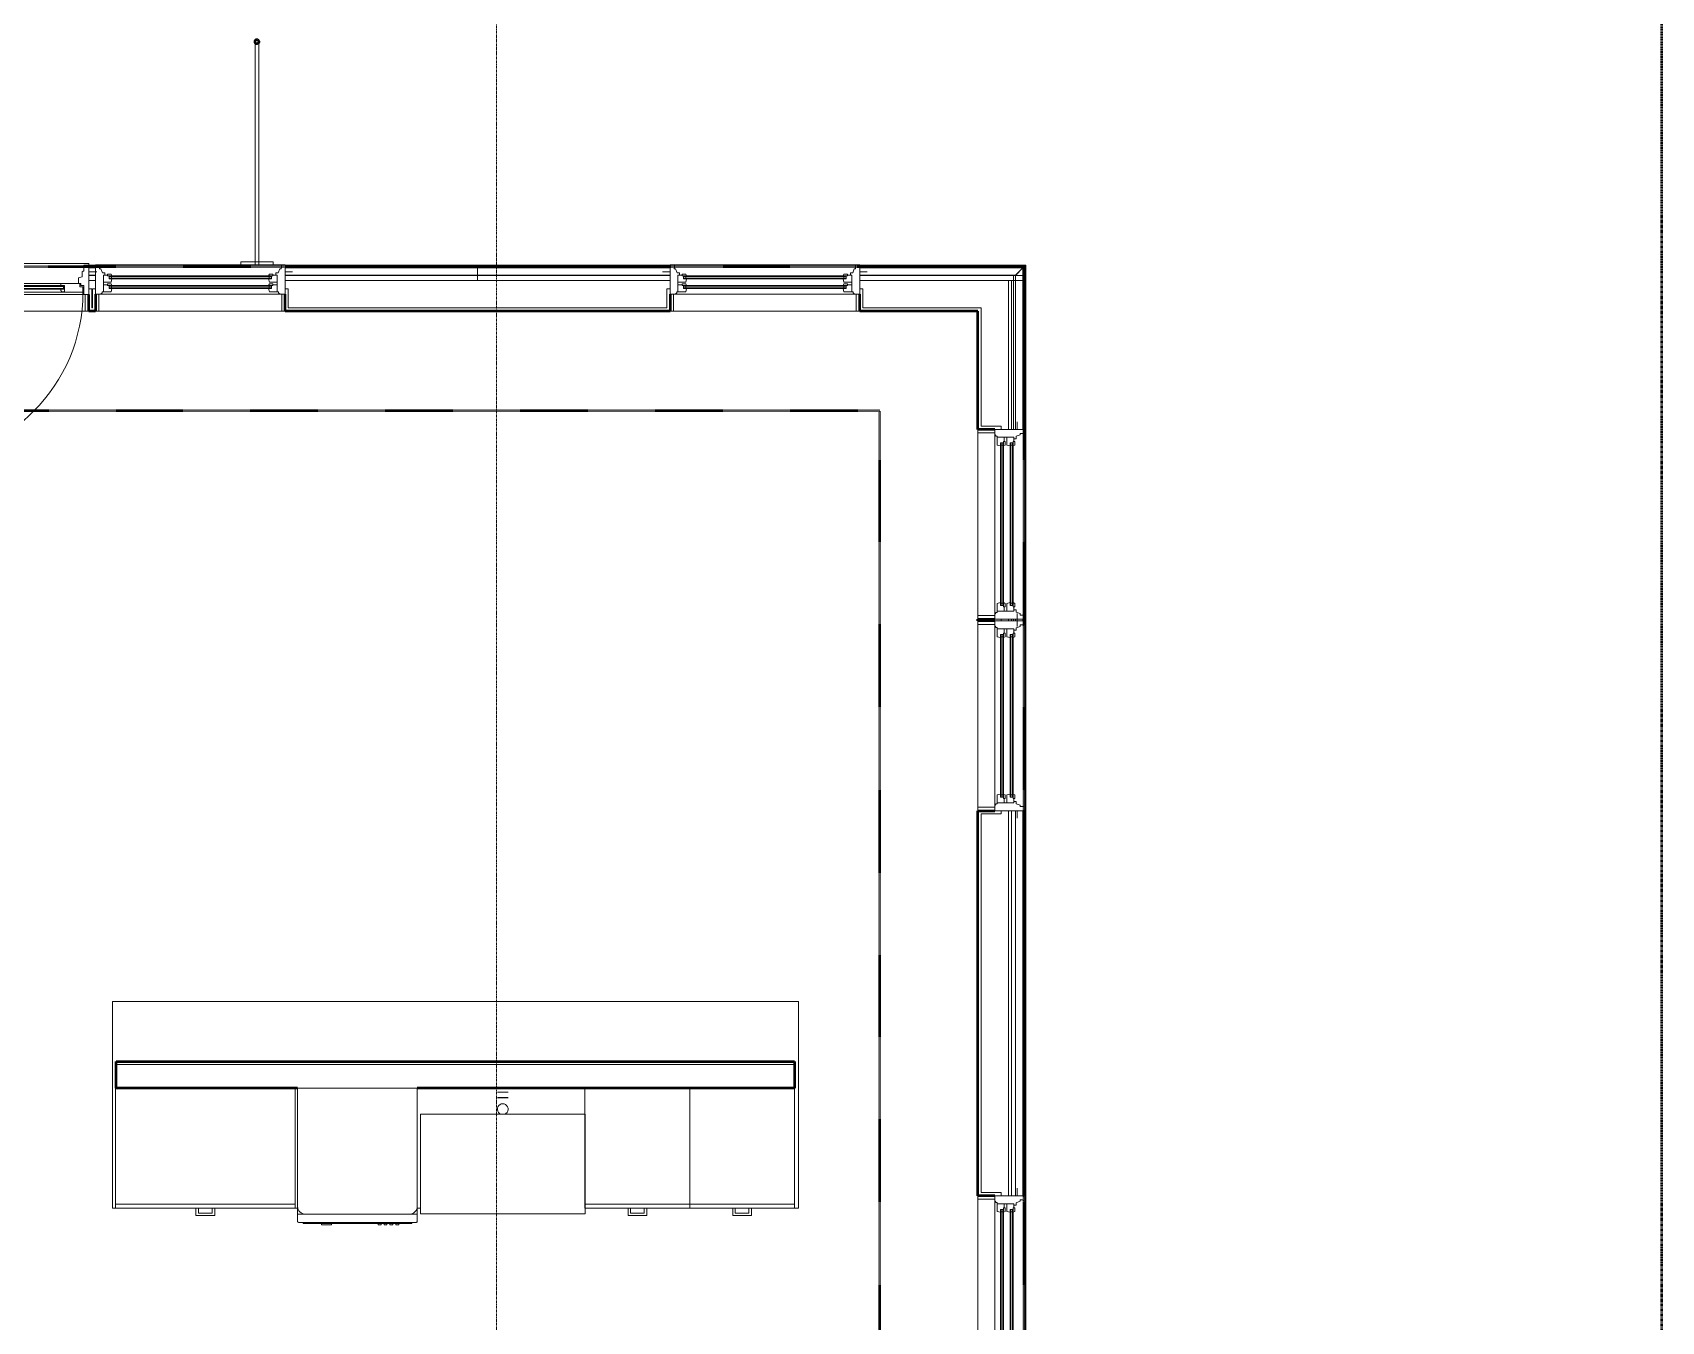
# Model space of a CAD drawing. Header units: inches. Extents: x -4218 to -1830, y 9767 to 12426.
# Drawn here: x -2266.3 to -1939.8, y 11907.2 to 12165.5 of the extents above; entities that cross this region are included whole.
import ezdxf

# ---------------------------------------------------------------- set-up
doc = ezdxf.new("R2010")
doc.units = ezdxf.units.IN
doc.header["$MEASUREMENT"] = 0
for name, pattern in [('Dash 1_16_', [0.125, 0.0625, -0.0625]), ('Double Dash 3_8_', [1, 0.375, -0.125, 0.125, -0.125, 0.125, -0.125]), ('Grid Line 1_2_', [0.875, 0.5, -0.125, 0.125, -0.125])]:
    doc.linetypes.add(name, pattern=pattern)
for name, color, linetype, lineweight in [('0-1', 7, 'Continuous', 5), ('0-2', 10, 'Continuous', 9), ('A-DOOR-5', 31, 'Continuous', 9), ('A-DOOR-6', 31, 'Continuous', 20), ('A-DOOR-FRAM', 31, 'Continuous', 9), ('A-DOOR-FRAM-4', 31, 'Continuous', 20), ('A-DOOR-GLAZ', 31, 'Continuous', 9), ('A-GLAZ-1', 151, 'Continuous', 9), ('A-GLAZ-2', 151, 'Continuous', 20), ('A-WALL', 113, 'Continuous', 13), ('A-WALL-1', 7, 'Continuous', 50), ('A-WALL-2', 250, 'Continuous', 13), ('A-WALL-4', 252, 'Continuous', 9), ('A-WALL-7', 113, 'Continuous', 9), ('A-WALL-8', 113, 'Continuous', 50), ('C-PROP-LINE', 91, 'Double Dash 3_8_', 50), ('C-PROP-LINE-1', 91, 'Dash 1_16_', 50), ('P-SANR-FIXT-1', 10, 'Continuous', 9), ('P-SANR-FIXT-2', 252, 'Continuous', 9), ('Q-CASE-2', 10, 'Continuous', 9), ('Q-SPCQ-1', 10, 'Continuous', 9), ('S-GRID-1', 1, 'Grid Line 1_2_', 9)]:
    doc.layers.add(name, color=color, linetype=linetype, lineweight=lineweight)

# ---------------------------------------------------------------- blocks, each defined once
blk = doc.blocks.new('Dishwasher_15404 - 34_ counter-547918-BACKGROUND - RCP - 2ND FLOOR')
at = {"layer": 'Q-SPCQ-1'}
for p, q in [((0, 24), (23.68, 24)), ((0, 0), (0, 24)), ((23.68, 24), (25.25, 24)), ((25.25, 24), (26.68, 24)), ((25.25, 24), (25.25, 22.43)), ((26.87, 23.8), (26.87, 0.2)), ((26.87, 22.91), (27.12, 22.91)), ((27.12, 21.39), (27.12, 22.91)), ((25.25, 22.43), (25.25, 1.57)), ((27.12, 20.19), (27.12, 21.39)), ((27.12, 20.28), (27.37, 20.28)), ((27.12, 3.81), (27.12, 20.19)), ((27.12, 19.69), (27.37, 19.69)), ((27.37, 19.69), (27.37, 20.28)), ((27.12, 19.1), (27.37, 19.1)), ((27.12, 18.51), (27.37, 18.51)), ((27.12, 17.92), (27.37, 17.92)), ((27.12, 17.33), (27.37, 17.33)), ((27.12, 16.74), (27.37, 16.74)), ((27.37, 17.33), (27.37, 17.92)), ((27.37, 16.15), (27.37, 16.74)), ((27.37, 18.51), (27.37, 19.1)), ((27.12, 16.15), (27.37, 16.15)), ((27.37, 6.79), (27.12, 6.79)), ((27.37, 5.81), (27.37, 6.79)), ((27.12, 4.82), (27.37, 4.82)), ((27.12, 2.61), (27.12, 3.81)), ((27.37, 4.82), (27.37, 5.81)), ((23.68, 0), (0, 0)), ((25.25, 1.57), (25.25, 0)), ((26.87, 1.09), (27.12, 1.09)), ((27.12, 1.09), (27.12, 2.61)), ((25.25, 0), (23.68, 0)), ((26.68, 0), (25.25, 0))]:
    blk.add_line(p, q, dxfattribs=at)
for centre, radius, start, end in [((23.68, 22.43), 1.57, 360, 90), ((23.68, 22.43), 1.57, 32.077, 42.3359), ((23.68, 22.43), 1.57, 17.8182, 27.5266), ((26.68, 23.8), 0.197, 360, 90), ((23.68, 22.43), 1.57, 360, 13.6425), ((23.68, 1.57), 1.57, 270, 360), ((23.68, 1.57), 1.57, 317.6641, 327.923), ((23.68, 1.57), 1.57, 332.4734, 342.1818), ((23.68, 1.57), 1.57, 346.3575, 360), ((26.68, 0.2), 0.197, 270, 360), ((26.68, 0.2), 0.197, 270, 345)]:
    blk.add_arc(centre, radius, start, end, dxfattribs=at)
blk = doc.blocks.new('Base Cabinet 3 Drawer 230 - Base Cabinet 3 Drawer 230 21_-2578998-BACKGROUND - RCP - 2ND FLOOR')
at = {"layer": 'Q-CASE-2'}
for p, q in [((-9.76, 24), (11.24, 24)), ((-9.76, 23.25), (-9.76, 24)), ((11.24, 23.25), (-9.76, 23.25)), ((-9.76, 23.25), (-9.76, 0)), ((-1.14, 24), (-1.14, 25.5)), ((-1.14, 25.5), (2.61, 25.5)), ((-1.14, 24), (-0.64, 24)), ((2.11, 25), (-0.64, 25)), ((-0.64, 24), (-0.64, 25)), ((2.11, 24), (2.11, 25)), ((2.61, 24), (2.11, 24)), ((2.61, 25.5), (2.61, 24)), ((11.24, 24), (11.24, 23.25)), ((11.24, 0), (11.24, 23.25)), ((-9.76, 0), (11.24, 0))]:
    blk.add_line(p, q, dxfattribs=at)
blk = doc.blocks.new('Base Cabinet 3 Drawer 230 - Base Cabinet 3 Drawer 230 36_-2567960-BACKGROUND - RCP - 2ND FLOOR')
at = {"layer": 'Q-CASE-2'}
for p, q in [((-17.26, 24), (18.74, 24)), ((-17.26, 23.25), (-17.26, 24)), ((18.74, 23.25), (-17.26, 23.25)), ((-17.26, 23.25), (-17.26, 0)), ((-1.14, 24), (-1.14, 25.5)), ((-1.14, 25.5), (2.61, 25.5)), ((-1.14, 24), (-0.64, 24)), ((2.11, 25), (-0.64, 25)), ((-0.64, 24), (-0.64, 25)), ((2.11, 24), (2.11, 25)), ((2.61, 24), (2.11, 24)), ((2.61, 25.5), (2.61, 24)), ((18.74, 24), (18.74, 23.25)), ((18.74, 0), (18.74, 23.25)), ((-17.26, 0), (18.74, 0))]:
    blk.add_line(p, q, dxfattribs=at)
blk = doc.blocks.new('kitchen_faucet_14143 - kitchen_faucet_14143-V42-BACKGROUND - RCP - 2ND FLOOR')
at = {"layer": 'P-SANR-FIXT-2'}
for p, q in [((2.26, -1.05), (2.26, 1.08)), ((2.34, 1.08), (2.34, -1.08)), ((3.44, 0.94), (3.44, 1.08)), ((3.44, -1.08), (3.44, 0.94)), ((2.26, -1.08), (2.26, -1.05))]:
    blk.add_line(p, q, dxfattribs=at)
at = {"layer": 'P-SANR-FIXT-2', "flags": 128}
blk.add_lwpolyline([(-1, 0.62), (-0.96, 0.61), (-0.92, 0.6)], dxfattribs=at)
at = {"layer": 'P-SANR-FIXT-2'}
for start, end in [(30, 159.9003), (0, 30), (330, 0), (200.0997, 330)]:
    blk.add_arc((0, 0), 1.08, start, end, dxfattribs=at)
blk = doc.blocks.new('Stainless Steel Farmhous Kitchen Sink - Stainless Steel Farmhous Kitchen Sink-2552578-BACKGROUND - RCP - 2ND FLOOR')
at = {"layer": 'P-SANR-FIXT-1'}
for p, q in [((-33, 22.2), (0, 22.2)), ((-33, 2.25), (-33, 22.2)), ((0, 22.2), (0, 2.25)), ((0, 2.25), (-33, 2.25))]:
    blk.add_line(p, q, dxfattribs=at)
blk = doc.blocks.new('CTR - 1st Phase - Unit Layouts_rvt-1-BACKGROUND - RCP - 2ND FLOOR')
at = {"layer": 'A-WALL-1'}
for p, q in [((-2249.58, 11953.95), (-2249.58, 11959.33)), ((-2249.58, 11959.33), (-2113.58, 11959.33)), ((-2113.58, 11959.33), (-2113.58, 11953.95)), ((-2213.21, 11953.95), (-2249.58, 11953.95)), ((-2113.58, 11953.95), (-2189.21, 11953.95))]:
    blk.add_line(p, q, dxfattribs=at)
at = {"layer": 'A-WALL-2'}
blk.add_line((-2249.58, 11958.7), (-2113.58, 11958.7), dxfattribs=at)
at = {"layer": 'A-WALL-4'}
for p, q in [((-2249.58, 11959.33), (-2249.58, 11953.95)), ((-2249.58, 11959.33), (-2113.58, 11959.33)), ((-2113.58, 11959.33), (-2113.58, 11953.95)), ((-2213.21, 11953.95), (-2249.58, 11953.95)), ((-2113.58, 11953.95), (-2189.21, 11953.95))]:
    blk.add_line(p, q, dxfattribs=at)
at = {"layer": 'A-WALL-7'}
for p, q in [((-2112.8, 11971.33), (-2250.33, 11971.33)), ((-2250.33, 11971.33), (-2250.33, 11929.95)), ((-2250.33, 11929.95), (-2250.33, 11971.33)), ((-2250.33, 11971.33), (-2112.8, 11971.33)), ((-2112.8, 11929.95), (-2112.8, 11971.33)), ((-2112.8, 11971.33), (-2112.8, 11929.95)), ((-2250.33, 11929.95), (-2233.58, 11929.95)), ((-2233.58, 11929.95), (-2250.33, 11929.95)), ((-2233.58, 11929.95), (-2233.08, 11929.95)), ((-2233.08, 11929.95), (-2230.33, 11929.95)), ((-2230.33, 11929.95), (-2233.08, 11929.95)), ((-2230.33, 11929.95), (-2229.83, 11929.95)), ((-2229.83, 11929.95), (-2213.21, 11929.95)), ((-2213.21, 11929.95), (-2229.83, 11929.95)), ((-2189.21, 11929.95), (-2188.58, 11929.95)), ((-2188.58, 11929.95), (-2189.21, 11929.95)), ((-2155.58, 11929.95), (-2146.96, 11929.95)), ((-2146.96, 11929.95), (-2155.58, 11929.95)), ((-2146.96, 11929.95), (-2146.46, 11929.95)), ((-2146.46, 11929.95), (-2143.71, 11929.95)), ((-2143.71, 11929.95), (-2146.46, 11929.95)), ((-2143.71, 11929.95), (-2143.21, 11929.95)), ((-2143.21, 11929.95), (-2125.96, 11929.95)), ((-2125.96, 11929.95), (-2143.21, 11929.95)), ((-2125.96, 11929.95), (-2125.46, 11929.95)), ((-2125.46, 11929.95), (-2122.71, 11929.95)), ((-2122.71, 11929.95), (-2125.46, 11929.95)), ((-2122.71, 11929.95), (-2122.21, 11929.95)), ((-2122.21, 11929.95), (-2112.8, 11929.95)), ((-2112.8, 11929.95), (-2122.21, 11929.95))]:
    blk.add_line(p, q, dxfattribs=at)
at = {"layer": '0-2'}
for name, p, rotation in [('Base Cabinet 3 Drawer 230 - Base Cabinet 3 Drawer 230 36_-2567960-BACKGROUND - RCP - 2ND FLOOR', (-2230.97, 11953.95), 180), ('Dishwasher_15404 - 34_ counter-547918-BACKGROUND - RCP - 2ND FLOOR', (-2213.21, 11953.95), 269.9999999998328), ('kitchen_faucet_14143 - kitchen_faucet_14143-V42-BACKGROUND - RCP - 2ND FLOOR', (-2172.08, 11949.76), 89.99999999997046), ('Base Cabinet 3 Drawer 230 - Base Cabinet 3 Drawer 230 21_-2578998-BACKGROUND - RCP - 2ND FLOOR', (-2144.35, 11953.95), 180), ('Base Cabinet 3 Drawer 230 - Base Cabinet 3 Drawer 230 21_-2578998-BACKGROUND - RCP - 2ND FLOOR', (-2123.35, 11953.95), 180), ('Stainless Steel Farmhous Kitchen Sink - Stainless Steel Farmhous Kitchen Sink-2552578-BACKGROUND - RCP - 2ND FLOOR', (-2188.58, 11951), 180)]:
    blk.add_blockref(name, p, dxfattribs=dict(at, rotation=rotation))
blk = doc.blocks.new('Basic Wall _ EXT - FIBER CEMENT - LARGE - ___-2505162-BACKGROUND - RCP - 2ND FLOOR')
at = {"layer": 'A-WALL-7'}
for p, q in [((-2253.74, 12118.91), (-2255.06, 12118.91)), ((-2253.74, 12118.91), (-2255.06, 12118.91)), ((-2255.06, 12118.88), (-2253.74, 12118.88)), ((-2253.74, 12118.88), (-2255.06, 12118.88)), ((-2255.06, 12116.84), (-2253.74, 12116.84)), ((-2253.74, 12116.84), (-2255.06, 12116.84)), ((-2253.74, 12116.87), (-2255.03, 12116.87)), ((-2253.74, 12116.87), (-2255.03, 12116.87)), ((-2138.54, 12118.91), (-2215.71, 12118.91)), ((-2138.54, 12118.91), (-2215.71, 12118.91)), ((-2215.71, 12118.88), (-2138.54, 12118.88)), ((-2138.54, 12118.88), (-2215.71, 12118.88)), ((-2138.54, 12116.87), (-2215.71, 12116.87)), ((-2138.54, 12116.87), (-2215.71, 12116.87)), ((-2215.71, 12116.84), (-2138.54, 12116.84)), ((-2177.12, 12116.84), (-2215.71, 12116.84)), ((-2138.54, 12116.84), (-2177.12, 12116.84)), ((-2067.22, 12118.91), (-2100.51, 12118.91)), ((-2067.22, 12118.91), (-2100.51, 12118.91)), ((-2100.51, 12118.88), (-2067.26, 12118.88)), ((-2067.26, 12118.88), (-2100.51, 12118.88)), ((-2069.27, 12116.87), (-2100.51, 12116.87)), ((-2069.27, 12116.87), (-2100.51, 12116.87)), ((-2100.51, 12116.84), (-2069.3, 12116.84)), ((-2069.67, 12116.84), (-2100.51, 12116.84)), ((-2069.3, 12116.84), (-2069.67, 12116.84)), ((-2069.3, 12116.84), (-2067.8, 12118.34)), ((-2067.8, 12118.34), (-2069.27, 12116.87)), ((-2067.8, 12118.34), (-2067.55, 12118.59)), ((-2067.55, 12118.59), (-2067.8, 12118.34)), ((-2067.55, 12118.59), (-2067.26, 12118.88)), ((-2067.26, 12118.88), (-2067.55, 12118.59))]:
    blk.add_line(p, q, dxfattribs=at)
blk = doc.blocks.new('Basic Wall _ EXT - FIBER CEMENT - LARGE - 1hr - ___-2505163-BACKGROUND - RCP - 2ND FLOOR')
at = {"layer": 'A-WALL-7'}
for p, q in [((-2067.8, 12118.34), (-2069.3, 12116.84)), ((-2069.3, 12116.84), (-2069.3, 12115.84)), ((-2069.3, 12115.84), (-2069.3, 12116.84)), ((-2069.27, 12116.87), (-2067.8, 12118.34)), ((-2069.27, 12115.86), (-2069.27, 12116.84)), ((-2069.27, 12115.86), (-2069.27, 12116.84)), ((-2067.8, 12118.34), (-2067.55, 12118.59)), ((-2067.55, 12118.59), (-2067.8, 12118.34)), ((-2067.55, 12118.59), (-2067.26, 12118.88)), ((-2067.26, 12118.88), (-2067.55, 12118.59)), ((-2067.26, 12118.88), (-2067.26, 11247.1)), ((-2067.26, 11247.1), (-2067.26, 12118.88)), ((-2067.22, 11247.07), (-2067.22, 12118.91)), ((-2067.22, 11247.07), (-2067.22, 12118.91)), ((-2069.3, 12115.84), (-2069.3, 12086)), ((-2069.3, 12086), (-2069.3, 12115.84)), ((-2069.27, 12086), (-2069.27, 12115.84)), ((-2069.27, 12086), (-2069.27, 12115.84)), ((-2069.3, 12047.98), (-2069.3, 12047.6)), ((-2069.3, 12047.6), (-2069.3, 12047.98)), ((-2069.27, 12047.6), (-2069.27, 12047.97)), ((-2069.27, 12047.6), (-2069.27, 12047.97)), ((-2069.3, 12009.58), (-2069.3, 11932.4)), ((-2069.3, 11932.4), (-2069.3, 12009.58)), ((-2069.27, 11932.4), (-2069.27, 12009.58)), ((-2069.27, 11932.4), (-2069.27, 12009.58))]:
    blk.add_line(p, q, dxfattribs=at)
blk = doc.blocks.new('Door-Inswing-Andersen-400_Series-Single - 3_ 0-1_8_ x custom height - 2ND FLOOR-2895725-BACKGROUND - RCP - 2ND FLOOR')
at = {"layer": 'A-DOOR-5'}
blk.add_line((16.87, 0.66), (16.87, 34.41), dxfattribs=at)
blk.add_arc((16.87, 0.66), 33.75, 90, 180, dxfattribs=at)
at = {"layer": 'A-DOOR-6'}
for p, q in [((-16.87, -0.41), (-16.87, 0.66)), ((-16.87, 0.66), (-12.44, 0.66)), ((-13.19, 0.66), (-13.19, -0.66)), ((-13.19, 0.66), (-13.19, 0.59)), ((-13.19, 0.59), (-12.67, 0.59)), ((-12.44, 0.09), (-13.19, 0.09)), ((-12.67, 0.59), (-12.47, 0.34)), ((-12.47, 0.34), (-12.44, 0.16)), ((12.44, 0.66), (-12.44, 0.66)), ((-12.44, 0.16), (-12.44, 0.09)), ((16.87, 0.66), (12.44, 0.66)), ((12.47, 0.34), (12.44, 0.16)), ((12.44, 0.16), (12.44, 0.09)), ((12.44, 0.09), (13.19, 0.09)), ((12.67, 0.59), (12.47, 0.34)), ((13.19, 0.59), (12.67, 0.59)), ((13.19, 0.66), (13.19, -0.66)), ((13.19, 0.66), (13.19, 0.59)), ((16.87, -0.41), (16.87, 0.66)), ((-16.26, -0.42), (-16.87, -0.41)), ((-16.26, -1.06), (-16.26, -0.42)), ((-16.26, -1.06), (-12.44, -1.06)), ((-13.19, -0.66), (-12.44, -0.66)), ((-12.44, -0.75), (-12.47, -1.06)), ((-12.44, -0.66), (-12.44, -0.75)), ((12.44, -1.06), (-12.44, -1.06)), ((12.44, -0.66), (12.44, -0.75)), ((13.19, -0.66), (12.44, -0.66)), ((12.44, -0.75), (12.47, -1.06)), ((16.26, -1.06), (12.44, -1.06)), ((16.26, -0.42), (16.87, -0.41)), ((16.26, -1.06), (16.26, -0.42))]:
    blk.add_line(p, q, dxfattribs=at)
at = {"layer": 'A-DOOR-FRAM'}
for p, q in [((-17.94, 4.44), (-17.31, 4.44)), ((-17.94, 1.12), (-17.94, 4.44)), ((-17.31, 4.44), (-17.31, 1.12)), ((17.31, 4.44), (17.94, 4.44)), ((17.31, 1.12), (17.31, 4.44)), ((17.94, 4.44), (17.94, 1.12)), ((-17.31, 1.12), (-17.94, 1.12)), ((17.94, 1.12), (17.31, 1.12))]:
    blk.add_line(p, q, dxfattribs=at)
at = {"layer": 'A-DOOR-FRAM-4'}
for p, q in [((-18.06, -4.75), (-18.06, 1.12)), ((-18.06, 1.12), (-17.03, 1.12)), ((-17.69, 1.12), (-18.06, 1.12)), ((-18.06, 1.12), (18.06, 1.12)), ((-18.06, -5.09), (-18.06, 1.12)), ((-17.03, 1.12), (-17.03, -0.66)), ((17.03, 1.12), (17.03, -0.66)), ((18.06, 1.12), (17.03, 1.12)), ((18.06, -4.75), (18.06, 1.12)), ((18.06, 1.12), (18.06, -5.09)), ((-17.03, -0.66), (-16.45, -0.66)), ((-16, -2.23), (-16.69, -2.39)), ((-16.69, -2.39), (-16.69, -3.39)), ((-16.45, -0.66), (-16.45, -1.09)), ((-16.45, -1.09), (-16, -1.09)), ((-16, -1.09), (-16, -2.23)), ((16.45, -1.09), (16, -1.09)), ((16, -1.09), (16, -2.23)), ((16, -2.23), (16.69, -2.39)), ((16.45, -0.66), (16.45, -1.09)), ((17.03, -0.66), (16.45, -0.66)), ((16.69, -2.39), (16.69, -3.39)), ((-19.69, -3.44), (-18.06, -3.44)), ((-18.06, -4.75), (-17.03, -4.75)), ((18.06, -5.09), (-18.06, -5.09)), ((-16.69, -3.39), (-17.03, -3.63)), ((-17.03, -3.63), (-17.03, -4.75)), ((16.69, -3.39), (17.03, -3.63)), ((17.03, -3.63), (17.03, -4.75)), ((18.06, -4.75), (17.03, -4.75)), ((19.69, -3.44), (18.06, -3.44))]:
    blk.add_line(p, q, dxfattribs=at)
at = {"layer": 'A-DOOR-GLAZ'}
for p, q in [((12.44, 0.09), (-12.44, 0.09)), ((-13.19, -0.06), (-12.44, -0.06)), ((-12.44, -0.5), (-13.19, -0.5)), ((-12.98, -0.5), (-12.98, -0.06)), ((12.44, -0.06), (-12.44, -0.06)), ((12.44, -0.5), (-12.44, -0.5)), ((12.44, -0.66), (-12.44, -0.66)), ((13.19, -0.06), (12.44, -0.06)), ((12.44, -0.5), (13.19, -0.5)), ((12.98, -0.5), (12.98, -0.06))]:
    blk.add_line(p, q, dxfattribs=at)
blk = doc.blocks.new('Window-Double_Hung-Andersen-400_Series-Tilt_Wash - DOUBLE HUNG - REVERSE COTTAGE - 2ND FLOOR-2888385-BACKGROUND - RCP - 2ND FLOOR')
at = {"layer": 'A-GLAZ-1'}
for p, q in [((-16.29, 2.5), (-15.7, 2.5)), ((-16.29, 2.12), (-15.7, 2.12)), ((-16.29, 0.56), (-15.7, 0.56)), ((-16.29, 0.19), (-15.7, 0.19)), ((-15.82, 2.5), (-15.82, 2.12)), ((-15.82, 0.56), (-15.82, 0.19)), ((-15.7, 2.62), (15.7, 2.62)), ((-15.7, 2.5), (15.7, 2.5)), ((-15.7, 2.12), (15.7, 2.12)), ((-15.7, 2), (15.7, 2)), ((-15.7, 0.69), (15.7, 0.69)), ((-15.7, 0.56), (15.7, 0.56)), ((-15.7, 0.19), (15.7, 0.19)), ((-15.7, 0.06), (15.7, 0.06)), ((16.29, 2.5), (15.7, 2.5)), ((16.29, 2.12), (15.7, 2.12)), ((16.29, 0.56), (15.7, 0.56)), ((16.29, 0.19), (15.7, 0.19)), ((15.82, 2.5), (15.82, 2.12)), ((15.82, 0.56), (15.82, 0.19)), ((-19.01, -2.44), (-19.01, -3.94)), ((-19.01, -2.44), (-18.95, -2.44)), ((18.95, -1.06), (-18.95, -1.06)), ((-18.95, -1.06), (-18.95, -4.44)), ((-18.32, -1.06), (-18.32, -4.44)), ((18.32, -1.06), (18.32, -4.44)), ((18.95, -4.44), (18.95, -1.06)), ((18.95, -2.44), (19.01, -2.44)), ((19.01, -3.94), (19.01, -2.44)), ((-19.01, -3.94), (-18.95, -3.94)), ((-18.95, -4.44), (18.95, -4.44)), ((18.95, -3.94), (19.01, -3.94))]:
    blk.add_line(p, q, dxfattribs=at)
at = {"layer": 'A-GLAZ-2'}
for p, q in [((-19.01, 3.44), (-20.51, 3.44)), ((19.01, 4.81), (-19.01, 4.81)), ((-19.01, 4.81), (-19.01, -1.06)), ((-18.2, 4.81), (-18.2, 4)), ((-18.2, 4), (-17.92, 4)), ((-17.92, 4), (-17.61, 3.19)), ((17.92, 4), (17.61, 3.19)), ((18.2, 4), (17.92, 4)), ((18.2, 4.81), (18.2, 4)), ((19.01, -1.06), (19.01, 4.81)), ((19.01, 3.44), (20.51, 3.44)), ((-17.61, 3.19), (-17.14, 3.19)), ((-17.42, 2.75), (-16.57, 2.75)), ((-17.42, 2.75), (-17.42, -0.56)), ((-17.42, 1.37), (-15.86, 1.37)), ((-17.42, 0.81), (-16.57, 0.81)), ((-17.14, 3.19), (-17.14, 2.75)), ((-15.86, 2.97), (-16.57, 2.97)), ((-16.57, 2.62), (-16.57, 2.97)), ((-15.7, 2.62), (-16.57, 2.62)), ((-15.86, 1.03), (-16.57, 1.03)), ((-16.57, 0.69), (-16.57, 1.03)), ((-15.7, 0.69), (-16.57, 0.69)), ((-16.29, 2.62), (-16.29, 2)), ((-15.7, 2), (-16.29, 2)), ((-16.29, 0.69), (-16.29, 0.06)), ((-15.7, 0.06), (-16.29, 0.06)), ((-15.86, 2.97), (-15.7, 2.62)), ((-15.86, 1.37), (-15.7, 2)), ((-15.86, 1.03), (-15.7, 0.69)), ((-15.86, -0.56), (-15.7, 0.06)), ((15.86, 2.97), (15.7, 2.62)), ((15.7, 2.62), (16.57, 2.62)), ((15.7, 2), (16.29, 2)), ((15.86, 1.37), (15.7, 2)), ((15.86, 1.03), (15.7, 0.69)), ((15.7, 0.69), (16.57, 0.69)), ((15.7, 0.06), (16.29, 0.06)), ((15.86, -0.56), (15.7, 0.06)), ((15.86, 2.97), (16.57, 2.97)), ((17.42, 1.37), (15.86, 1.37)), ((15.86, 1.03), (16.57, 1.03)), ((16.29, 2.62), (16.29, 2)), ((16.29, 0.69), (16.29, 0.06)), ((16.57, 2.62), (16.57, 2.97)), ((17.42, 2.75), (16.57, 2.75)), ((16.57, 0.69), (16.57, 1.03)), ((17.42, 0.81), (16.57, 0.81)), ((17.14, 3.19), (17.14, 2.75)), ((17.61, 3.19), (17.14, 3.19)), ((17.42, 2.75), (17.42, -0.56)), ((-19.01, -1.06), (19.01, -1.06)), ((-17.67, -0.78), (-18, -1.06)), ((-17.67, -0.78), (-17.67, -0.56)), ((-17.67, -0.56), (-15.86, -0.56)), ((17.67, -0.56), (15.86, -0.56)), ((17.67, -0.78), (17.67, -0.56)), ((17.67, -0.78), (18, -1.06))]:
    blk.add_line(p, q, dxfattribs=at)
blk = doc.blocks.new('Window-Double_Hung-Andersen-400_Series-Tilt_Wash - DOUBLE HUNG - REVERSE COTTAGE - 2ND FLOOR-2888790-BACKGROUND - RCP - 2ND FLOOR')
at = {"layer": 'A-GLAZ-1'}
for p, q in [((-16.29, 2.31), (-15.7, 2.31)), ((-16.29, 1.94), (-15.7, 1.94)), ((-16.29, 0.38), (-15.7, 0.38)), ((-15.82, 2.31), (-15.82, 1.94)), ((-15.82, 0.38), (-15.82, 0)), ((-15.7, 2.44), (15.7, 2.44)), ((-15.7, 2.31), (15.7, 2.31)), ((-15.7, 1.94), (15.7, 1.94)), ((-15.7, 1.81), (15.7, 1.81)), ((-15.7, 0.5), (15.7, 0.5)), ((-15.7, 0.38), (15.7, 0.38)), ((16.29, 2.31), (15.7, 2.31)), ((16.29, 1.94), (15.7, 1.94)), ((16.29, 0.38), (15.7, 0.38)), ((15.82, 2.31), (15.82, 1.94)), ((15.82, 0.38), (15.82, 0)), ((-19.01, -2.63), (-19.01, -4.13)), ((-19.01, -2.63), (-18.95, -2.63)), ((18.95, -1.25), (-18.95, -1.25)), ((-18.95, -1.25), (-18.95, -4.63)), ((-18.32, -1.25), (-18.32, -4.63)), ((-16.29, 0), (-15.7, 0)), ((-15.7, 0), (15.7, 0)), ((-15.7, -0.13), (15.7, -0.13)), ((16.29, 0), (15.7, 0)), ((18.32, -1.25), (18.32, -4.63)), ((18.95, -4.63), (18.95, -1.25)), ((18.95, -2.63), (19.01, -2.63)), ((19.01, -4.13), (19.01, -2.63)), ((-19.01, -4.13), (-18.95, -4.13)), ((-18.95, -4.63), (18.95, -4.63)), ((18.95, -4.13), (19.01, -4.13))]:
    blk.add_line(p, q, dxfattribs=at)
at = {"layer": 'A-GLAZ-2'}
for p, q in [((19.01, 4.62), (-19.01, 4.62)), ((-19.01, 4.62), (-19.01, -1.25)), ((-18.2, 4.62), (-18.2, 3.81)), ((-18.2, 3.81), (-17.92, 3.81)), ((-17.92, 3.81), (-17.61, 3)), ((17.92, 3.81), (17.61, 3)), ((18.2, 3.81), (17.92, 3.81)), ((18.2, 4.62), (18.2, 3.81)), ((19.01, -1.25), (19.01, 4.62)), ((-19.01, 3.25), (-20.51, 3.25)), ((-17.61, 3), (-17.14, 3)), ((-17.42, 2.56), (-16.57, 2.56)), ((-17.42, 2.56), (-17.42, -0.75)), ((-17.42, 1.19), (-15.86, 1.19)), ((-17.42, 0.62), (-16.57, 0.62)), ((-17.14, 3), (-17.14, 2.56)), ((-15.86, 2.78), (-16.57, 2.78)), ((-16.57, 2.44), (-16.57, 2.78)), ((-15.7, 2.44), (-16.57, 2.44)), ((-15.86, 0.84), (-16.57, 0.84)), ((-16.57, 0.5), (-16.57, 0.84)), ((-15.7, 0.5), (-16.57, 0.5)), ((-16.29, 2.44), (-16.29, 1.81)), ((-15.7, 1.81), (-16.29, 1.81)), ((-16.29, 0.5), (-16.29, -0.13)), ((-15.86, 2.78), (-15.7, 2.44)), ((-15.86, 1.19), (-15.7, 1.81)), ((-15.86, 0.84), (-15.7, 0.5)), ((15.86, 2.78), (15.7, 2.44)), ((15.7, 2.44), (16.57, 2.44)), ((15.7, 1.81), (16.29, 1.81)), ((15.86, 1.19), (15.7, 1.81)), ((15.86, 0.84), (15.7, 0.5)), ((15.7, 0.5), (16.57, 0.5)), ((15.86, 2.78), (16.57, 2.78)), ((17.42, 1.19), (15.86, 1.19)), ((15.86, 0.84), (16.57, 0.84)), ((16.29, 2.44), (16.29, 1.81)), ((16.29, 0.5), (16.29, -0.13)), ((16.57, 2.44), (16.57, 2.78)), ((17.42, 2.56), (16.57, 2.56)), ((16.57, 0.5), (16.57, 0.84)), ((17.42, 0.62), (16.57, 0.62)), ((17.14, 3), (17.14, 2.56)), ((17.61, 3), (17.14, 3)), ((17.42, 2.56), (17.42, -0.75)), ((19.01, 3.25), (20.51, 3.25)), ((-19.01, -1.25), (19.01, -1.25)), ((-17.67, -0.97), (-18, -1.25)), ((-17.67, -0.97), (-17.67, -0.75)), ((-17.67, -0.75), (-15.86, -0.75)), ((-15.7, -0.13), (-16.29, -0.13)), ((-15.86, -0.75), (-15.7, -0.13)), ((15.7, -0.13), (16.29, -0.13)), ((15.86, -0.75), (15.7, -0.13)), ((17.67, -0.75), (15.86, -0.75)), ((17.67, -0.97), (17.67, -0.75)), ((17.67, -0.97), (18, -1.25))]:
    blk.add_line(p, q, dxfattribs=at)
blk = doc.blocks.new('Window-Double_Hung-Andersen-400_Series-Tilt_Wash - DOUBLE HUNG - REVERSE COTTAGE - 2ND FLOOR-V131-BACKGROUND - RCP - 2ND FLOOR')
at = {"layer": 'A-GLAZ-1'}
for p, q in [((-16.29, 2.5), (-15.7, 2.5)), ((-16.29, 2.12), (-15.7, 2.12)), ((-16.29, 0.56), (-15.7, 0.56)), ((-16.29, 0.19), (-15.7, 0.19)), ((-15.82, 2.5), (-15.82, 2.12)), ((-15.82, 0.56), (-15.82, 0.19)), ((-15.7, 2.62), (15.7, 2.62)), ((-15.7, 2.5), (15.7, 2.5)), ((-15.7, 2.12), (15.7, 2.12)), ((-15.7, 2), (15.7, 2)), ((-15.7, 0.69), (15.7, 0.69)), ((-15.7, 0.56), (15.7, 0.56)), ((-15.7, 0.19), (15.7, 0.19)), ((-15.7, 0.06), (15.7, 0.06)), ((16.29, 2.5), (15.7, 2.5)), ((16.29, 2.12), (15.7, 2.12)), ((16.29, 0.56), (15.7, 0.56)), ((16.29, 0.19), (15.7, 0.19)), ((15.82, 2.5), (15.82, 2.12)), ((15.82, 0.56), (15.82, 0.19)), ((-19.01, -2.44), (-19.01, -3.94)), ((-19.01, -2.44), (-18.95, -2.44)), ((18.95, -1.06), (-18.95, -1.06)), ((-18.95, -1.06), (-18.95, -4.44)), ((-18.32, -1.06), (-18.32, -4.44)), ((18.32, -1.06), (18.32, -4.44)), ((18.95, -4.44), (18.95, -1.06)), ((18.95, -2.44), (19.01, -2.44)), ((19.01, -3.94), (19.01, -2.44)), ((-19.01, -3.94), (-18.95, -3.94)), ((-18.95, -4.44), (18.95, -4.44)), ((18.95, -3.94), (19.01, -3.94))]:
    blk.add_line(p, q, dxfattribs=at)
at = {"layer": 'A-GLAZ-2'}
for p, q in [((-19.01, 3.44), (-20.34, 3.44)), ((19.01, 4.81), (-19.01, 4.81)), ((-19.01, 4.81), (-19.01, -1.06)), ((-18.2, 4.81), (-18.2, 4)), ((-18.2, 4), (-17.92, 4)), ((-17.92, 4), (-17.61, 3.19)), ((17.92, 4), (17.61, 3.19)), ((18.2, 4), (17.92, 4)), ((18.2, 4.81), (18.2, 4)), ((19.01, -1.06), (19.01, 4.81)), ((19.01, 3.44), (20.51, 3.44)), ((-17.61, 3.19), (-17.14, 3.19)), ((-17.42, 2.75), (-16.57, 2.75)), ((-17.42, 2.75), (-17.42, -0.56)), ((-17.42, 1.37), (-15.86, 1.37)), ((-17.42, 0.81), (-16.57, 0.81)), ((-17.14, 3.19), (-17.14, 2.75)), ((-15.86, 2.97), (-16.57, 2.97)), ((-16.57, 2.62), (-16.57, 2.97)), ((-15.7, 2.62), (-16.57, 2.62)), ((-15.86, 1.03), (-16.57, 1.03)), ((-16.57, 0.69), (-16.57, 1.03)), ((-15.7, 0.69), (-16.57, 0.69)), ((-16.29, 2.62), (-16.29, 2)), ((-15.7, 2), (-16.29, 2)), ((-16.29, 0.69), (-16.29, 0.06)), ((-15.7, 0.06), (-16.29, 0.06)), ((-15.86, 2.97), (-15.7, 2.62)), ((-15.86, 1.37), (-15.7, 2)), ((-15.86, 1.03), (-15.7, 0.69)), ((-15.86, -0.56), (-15.7, 0.06)), ((15.86, 2.97), (15.7, 2.62)), ((15.7, 2.62), (16.57, 2.62)), ((15.7, 2), (16.29, 2)), ((15.86, 1.37), (15.7, 2)), ((15.86, 1.03), (15.7, 0.69)), ((15.7, 0.69), (16.57, 0.69)), ((15.7, 0.06), (16.29, 0.06)), ((15.86, -0.56), (15.7, 0.06)), ((15.86, 2.97), (16.57, 2.97)), ((17.42, 1.37), (15.86, 1.37)), ((15.86, 1.03), (16.57, 1.03)), ((16.29, 2.62), (16.29, 2)), ((16.29, 0.69), (16.29, 0.06)), ((16.57, 2.62), (16.57, 2.97)), ((17.42, 2.75), (16.57, 2.75)), ((16.57, 0.69), (16.57, 1.03)), ((17.42, 0.81), (16.57, 0.81)), ((17.14, 3.19), (17.14, 2.75)), ((17.61, 3.19), (17.14, 3.19)), ((17.42, 2.75), (17.42, -0.56)), ((-19.01, -1.06), (19.01, -1.06)), ((-17.67, -0.78), (-18, -1.06)), ((-17.67, -0.78), (-17.67, -0.56)), ((-17.67, -0.56), (-15.86, -0.56)), ((17.67, -0.56), (15.86, -0.56)), ((17.67, -0.78), (17.67, -0.56)), ((17.67, -0.78), (18, -1.06))]:
    blk.add_line(p, q, dxfattribs=at)
blk = doc.blocks.new('Walls 23 - Walls 1-2567155-BACKGROUND - RCP - 2ND FLOOR')
at = {"layer": 'A-WALL-7'}
for p, q in [((-2221.74, 12119.58), (-2221.74, 12163.69)), ((-2220.99, 12163.69), (-2220.99, 12119.58)), ((-2224.62, 12118.96), (-2224.62, 12119.58)), ((-2218.12, 12119.58), (-2224.62, 12119.58)), ((-2224.62, 12119.58), (-2221.75, 12119.58)), ((-2221.74, 12118.96), (-2221.74, 12119.58)), ((-2221.7, 12119.58), (-2221.64, 12119.58)), ((-2221.64, 12119.58), (-2221.56, 12119.58)), ((-2221.56, 12119.58), (-2221.47, 12119.58)), ((-2221.47, 12119.58), (-2221.37, 12119.58)), ((-2221.37, 12119.58), (-2221.27, 12119.58)), ((-2221.27, 12119.58), (-2221.18, 12119.58)), ((-2221.18, 12119.58), (-2221.1, 12119.58)), ((-2221.1, 12119.58), (-2221.04, 12119.58)), ((-2220.99, 12119.58), (-2220.99, 12118.96)), ((-2220.99, 12119.58), (-2218.12, 12119.58)), ((-2218.12, 12119.58), (-2218.12, 12118.96))]:
    blk.add_line(p, q, dxfattribs=at)
at = {"layer": 'A-WALL-8', "flags": 128}
for points in [[(-2221.74, 12163.69), (-2221.73, 12163.79), (-2221.7, 12163.89), (-2221.65, 12163.98), (-2221.58, 12164.05), (-2221.5, 12164.1), (-2221.41, 12164.12), (-2221.32, 12164.12), (-2221.24, 12164.1), (-2221.16, 12164.05), (-2221.09, 12163.98), (-2221.04, 12163.89), (-2221.01, 12163.79), (-2220.99, 12163.69)], [(-2220.99, 12163.69), (-2221.01, 12163.59), (-2221.04, 12163.49), (-2221.09, 12163.4), (-2221.16, 12163.34), (-2221.24, 12163.29), (-2221.32, 12163.26), (-2221.41, 12163.26), (-2221.5, 12163.29), (-2221.58, 12163.34), (-2221.65, 12163.4), (-2221.7, 12163.49), (-2221.73, 12163.59), (-2221.74, 12163.69)]]:
    blk.add_lwpolyline(points, dxfattribs=at)
blk = doc.blocks.new('Family - ___-2657144-BACKGROUND - RCP - 2ND FLOOR')
at = {"layer": 'C-PROP-LINE'}
blk.add_line((-1939.77, 12268.69), (-1939.77, 9828.62), dxfattribs=at)
blk = doc.blocks.new('Family - ___-2835860-BACKGROUND - RCP - 2ND FLOOR')
at = {"layer": 'C-PROP-LINE-1'}
for p, q in [((-2067.55, 12118.59), (-2523.72, 12118.59)), ((-2067.55, 11247.39), (-2067.55, 12118.59))]:
    blk.add_line(p, q, dxfattribs=at)
blk = doc.blocks.new('Family - ___-2835903-BACKGROUND - RCP - 2ND FLOOR')
at = {"layer": 'C-PROP-LINE-1'}
for p, q in [((-2096.45, 12089.69), (-3831.82, 12089.69)), ((-2096.45, 11276.29), (-2096.45, 12089.69))]:
    blk.add_line(p, q, dxfattribs=at)
blk = doc.blocks.new('Family - ___-2835932-BACKGROUND - RCP - 2ND FLOOR')
at = {"layer": 'C-PROP-LINE-1'}
for p, q in [((-2067.55, 12118.59), (-3860.72, 12118.59)), ((-2067.55, 11247.39), (-2067.55, 12118.59))]:
    blk.add_line(p, q, dxfattribs=at)

msp = doc.modelspace()

# ---------------------------------------------------------------- linework, layer by layer
at = {"layer": 'A-WALL'}
for p, q in [((-2255.06, 12118.34), (-2253.74, 12118.34)), ((-2255.06, 12116.84), (-2253.74, 12116.84)), ((-2215.71, 12118.34), (-2138.54, 12118.34)), ((-2215.71, 12116.84), (-2138.54, 12116.84)), ((-2100.51, 12118.34), (-2067.8, 12118.34)), ((-2100.51, 12116.84), (-2067.8, 12116.84)), ((-2067.8, 12118.34), (-2067.8, 12086)), ((-2255.06, 12115.84), (-2253.74, 12115.84)), ((-2255.06, 12114.15), (-2254.44, 12114.15)), ((-2254.44, 12110.34), (-2254.44, 12114.15)), ((-2254.36, 12114.15), (-2253.74, 12114.15)), ((-2254.36, 12114.15), (-2254.36, 12110.34)), ((-2215.71, 12115.84), (-2138.54, 12115.84)), ((-2215.71, 12114.15), (-2215.09, 12114.15)), ((-2215.09, 12110.34), (-2215.09, 12114.15)), ((-2139.16, 12114.15), (-2138.54, 12114.15)), ((-2139.16, 12114.15), (-2139.16, 12110.34)), ((-2100.51, 12115.84), (-2067.8, 12115.84)), ((-2100.51, 12114.15), (-2099.89, 12114.15)), ((-2099.89, 12110.34), (-2099.89, 12114.15)), ((-2070.67, 12115.84), (-2070.67, 12086)), ((-2070.05, 12115.84), (-2070.05, 12086)), ((-2069.3, 12115.84), (-2069.3, 12086)), ((-2254.36, 12110.34), (-2254.44, 12110.34)), ((-2139.16, 12110.34), (-2215.09, 12110.34)), ((-2076.17, 12110.34), (-2099.89, 12110.34)), ((-2076.17, 12109.71), (-2076.17, 12110.34)), ((-2070.67, 12047.98), (-2070.67, 12047.6)), ((-2070.05, 12047.98), (-2070.05, 12047.6)), ((-2069.3, 12047.98), (-2069.3, 12047.6)), ((-2067.8, 12047.98), (-2067.8, 12047.6)), ((-2070.67, 12009.58), (-2070.67, 11932.4)), ((-2070.05, 12009.58), (-2070.05, 11932.4)), ((-2069.3, 12009.58), (-2069.3, 11932.4)), ((-2067.8, 12009.58), (-2067.8, 11932.4))]:
    msp.add_line(p, q, dxfattribs=at)
at = {"layer": 'A-WALL-7'}
for p, q in [((-2177.12, 12118.59), (-2177.12, 12115.84)), ((-2069.67, 12086), (-2069.67, 12116.84)), ((-2290.44, 12109.71), (-2255.81, 12109.71)), ((-2253.67, 12109.71), (-2255.19, 12109.71)), ((-2138.47, 12109.71), (-2215.77, 12109.71)), ((-2100.57, 12109.71), (-2100.51, 12109.71)), ((-2076.17, 12086.63), (-2076.17, 12109.71)), ((-2072.17, 12086.63), (-2076.17, 12086.63)), ((-2072.17, 12086.63), (-2072.17, 12086)), ((-2076.8, 12085.94), (-2076.8, 12086)), ((-2076.8, 12048.04), (-2076.8, 12047.98)), ((-2076.8, 12047.98), (-2076.8, 12047.98)), ((-2076.8, 12047.6), (-2076.8, 12047.54)), ((-2072.17, 12047.98), (-2072.17, 12047.6)), ((-2069.67, 12047.6), (-2069.67, 12047.98)), ((-2076.8, 12009.58), (-2076.8, 12009.64)), ((-2076.17, 12008.95), (-2072.17, 12008.95)), ((-2076.17, 11933.03), (-2076.17, 12008.95)), ((-2072.17, 12009.58), (-2072.17, 12008.95)), ((-2069.27, 12009.58), (-2069.3, 12009.58)), ((-2072.17, 11933.03), (-2076.17, 11933.03)), ((-2072.17, 11933.03), (-2072.17, 11932.4)), ((-2076.8, 11932.4), (-2076.8, 11932.34))]:
    msp.add_line(p, q, dxfattribs=at)
at = {"layer": 'A-WALL-8'}
for p, q in [((-2255.06, 12118.59), (-2253.74, 12118.59)), ((-2215.71, 12118.59), (-2138.54, 12118.59)), ((-2100.51, 12118.59), (-2067.55, 12118.59)), ((-2067.55, 12118.59), (-2067.55, 12086)), ((-2255.06, 12109.71), (-2255.06, 12113.03)), ((-2253.74, 12113.09), (-2253.74, 12109.71)), ((-2215.71, 12109.71), (-2215.71, 12113.09)), ((-2138.54, 12113.09), (-2138.54, 12109.71)), ((-2100.51, 12109.71), (-2100.51, 12113.09)), ((-2253.74, 12109.71), (-2255.06, 12109.71)), ((-2138.54, 12109.71), (-2215.71, 12109.71)), ((-2076.8, 12109.71), (-2100.51, 12109.71)), ((-2076.8, 12086), (-2076.8, 12109.71)), ((-2073.42, 12086), (-2076.8, 12086)), ((-2076.8, 12047.6), (-2076.8, 12047.98)), ((-2076.8, 12047.98), (-2073.42, 12047.98)), ((-2073.42, 12047.6), (-2076.8, 12047.6)), ((-2067.55, 12047.98), (-2067.55, 12047.6)), ((-2076.8, 11932.4), (-2076.8, 12009.58)), ((-2076.8, 12009.58), (-2073.42, 12009.58)), ((-2067.55, 12009.58), (-2067.55, 11932.4)), ((-2073.42, 11932.4), (-2076.8, 11932.4))]:
    msp.add_line(p, q, dxfattribs=at)
at = {"layer": 'S-GRID-1'}
msp.add_line((-2173.32, 9836.18), (-2173.32, 12376.81), dxfattribs=at)

# ---------------------------------------------------------------- block references
at = {"layer": '0-1'}
msp.add_blockref('CTR - 1st Phase - Unit Layouts_rvt-1-BACKGROUND - RCP - 2ND FLOOR', (0, 0), dxfattribs=at)
at = {"layer": 'A-DOOR-5', "rotation": 180}
msp.add_blockref('Door-Inswing-Andersen-400_Series-Single - 3_ 0-1_8_ x custom height - 2ND FLOOR-2895725-BACKGROUND - RCP - 2ND FLOOR', (-2273.12, 12114.15), dxfattribs=at)
at = {"layer": 'A-GLAZ-1'}
for name, p in [('Window-Double_Hung-Andersen-400_Series-Tilt_Wash - DOUBLE HUNG - REVERSE COTTAGE - 2ND FLOOR-V131-BACKGROUND - RCP - 2ND FLOOR', (-2234.72, 12114.15)), ('Window-Double_Hung-Andersen-400_Series-Tilt_Wash - DOUBLE HUNG - REVERSE COTTAGE - 2ND FLOOR-2888385-BACKGROUND - RCP - 2ND FLOOR', (-2119.52, 12114.15))]:
    msp.add_blockref(name, p, dxfattribs=at)
at = {"layer": 'A-GLAZ-1', "rotation": 269.9999999999999}
for p in [(-2072.17, 12066.99), (-2072.17, 12028.59), (-2072.17, 11913.39)]:
    msp.add_blockref('Window-Double_Hung-Andersen-400_Series-Tilt_Wash - DOUBLE HUNG - REVERSE COTTAGE - 2ND FLOOR-2888790-BACKGROUND - RCP - 2ND FLOOR', p, dxfattribs=at)
at = {"layer": 'A-WALL-7'}
for name in ['Walls 23 - Walls 1-2567155-BACKGROUND - RCP - 2ND FLOOR', 'Basic Wall _ EXT - FIBER CEMENT - LARGE - ___-2505162-BACKGROUND - RCP - 2ND FLOOR', 'Basic Wall _ EXT - FIBER CEMENT - LARGE - 1hr - ___-2505163-BACKGROUND - RCP - 2ND FLOOR']:
    msp.add_blockref(name, (0, 0), dxfattribs=at)
at = {"layer": 'C-PROP-LINE'}
msp.add_blockref('Family - ___-2657144-BACKGROUND - RCP - 2ND FLOOR', (0, 0), dxfattribs=at)
at = {"layer": 'C-PROP-LINE-1'}
for name in ['Family - ___-2835860-BACKGROUND - RCP - 2ND FLOOR', 'Family - ___-2835932-BACKGROUND - RCP - 2ND FLOOR', 'Family - ___-2835903-BACKGROUND - RCP - 2ND FLOOR']:
    msp.add_blockref(name, (0, 0), dxfattribs=at)

doc.saveas('drawing.dxf')
